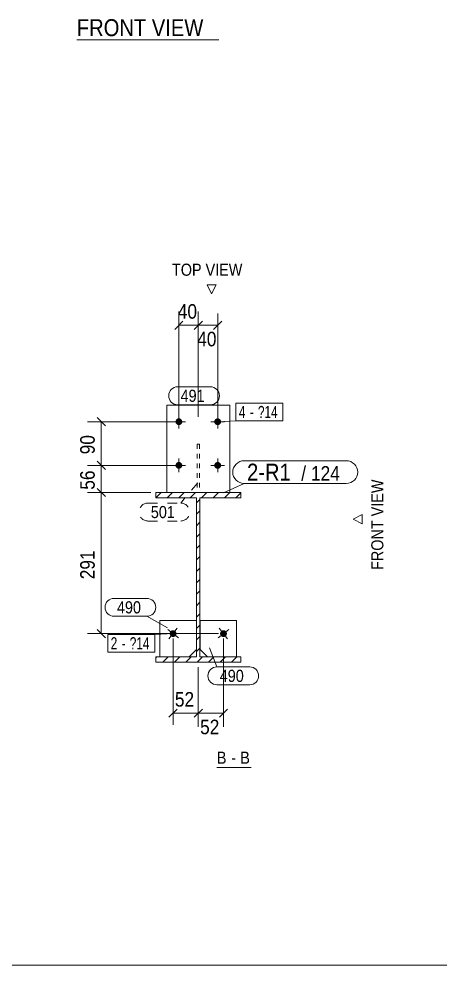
# Model space of a CAD drawing. Header units: millimetres. Extents: x 2 to 825, y 1 to 579.
# Drawn here: x 326.9 to 413.7, y 5 to 200.1 of the extents above; entities that cross this region are included whole.
import ezdxf

# ---------------------------------------------------------------- set-up
doc = ezdxf.new("R2010")
doc.units = ezdxf.units.MM
for name, pattern in [('XKITLINE00', [0]), ('XKITLINE01', [4, 1, -1, 1, -1]), ('XKITLINE02', [4, 2, -2])]:
    doc.linetypes.add(name, pattern=pattern)
for name, color, linetype, lineweight in [('Bolt', 3, 'Continuous', 0), ('BoltMark', 7, 'Continuous', 0), ('Dimensions', 7, 'Continuous', 0), ('DrawingSheet', 5, 'Continuous', 0), ('OtherObjectType', 7, 'Continuous', 0), ('Part', 2, 'Continuous', 0), ('PartMark', 7, 'Continuous', 0)]:
    doc.layers.add(name, color=color, linetype=linetype, lineweight=lineweight)
doc.styles.add('ARIAL', font='ARIAL.TTF')
doc.styles.add('ARIAL_NARROW', font='ARIALN.TTF')

# ---------------------------------------------------------------- blocks, each defined once
blk = doc.blocks.new('*A1')
at = {"layer": 'Part', "color": 7, "linetype": 'XKITLINE00', "lineweight": 0}
for p, q in [((355.09, 101.36), (356.19, 102.46)), ((357.45, 101.36), (358.55, 102.46)), ((359.81, 101.36), (360.91, 102.46)), ((362.16, 101.36), (363.26, 102.46)), ((364.52, 101.36), (365.62, 102.46)), ((366.88, 101.36), (367.98, 102.46)), ((369.24, 101.36), (370.34, 102.46)), ((371.59, 101.36), (372.59, 102.36)), ((355.09, 101.36), (355.09, 101.36)), ((363.49, 100.33), (364.19, 101.03)), ((363.49, 97.98), (364.19, 98.68)), ((363.49, 95.62), (364.19, 96.32)), ((363.49, 93.26), (364.19, 93.96)), ((363.49, 90.9), (364.19, 91.6)), ((363.49, 88.55), (364.19, 89.25)), ((363.49, 86.19), (364.19, 86.89)), ((363.49, 83.83), (364.19, 84.53)), ((363.49, 81.47), (364.19, 82.17)), ((363.49, 79.12), (364.19, 79.82)), ((363.49, 76.76), (364.19, 77.46)), ((363.49, 74.4), (364.19, 75.1)), ((363.49, 72.05), (364.19, 72.75)), ((363.49, 69.69), (364.19, 70.39)), ((355.09, 68.36), (355.29, 68.56)), ((356.55, 67.46), (357.65, 68.56)), ((358.91, 67.46), (360.01, 68.56)), ((361.27, 67.46), (362.37, 68.56)), ((363.62, 67.46), (364.72, 68.56)), ((365.98, 67.46), (367.08, 68.56)), ((368.34, 67.46), (369.44, 68.56)), ((370.69, 67.46), (371.79, 68.56))]:
    blk.add_line(p, q, dxfattribs=at)
blk = doc.blocks.new('*A50')
at = {"layer": 'Bolt'}
blk.add_hatch(color=3, dxfattribs=at).paths.add_polyline_path([(358.18, 72.83), (358.16, 72.85), (358.14, 72.88), (358.11, 72.9), (358.09, 72.93), (358.07, 72.96), (358.05, 72.99), (358.03, 73.02), (358.02, 73.05), (358, 73.08), (357.99, 73.11), (357.98, 73.14), (357.97, 73.17), (357.96, 73.21), (357.95, 73.24), (357.95, 73.28), (357.94, 73.31), (357.94, 73.34), (357.94, 73.38), (357.94, 73.41), (357.95, 73.45), (357.95, 73.48), (357.96, 73.51), (357.97, 73.55), (357.98, 73.58), (357.99, 73.61), (358, 73.64), (358.02, 73.68), (358.03, 73.71), (358.05, 73.74), (358.07, 73.76), (358.09, 73.79), (358.11, 73.82), (358.13, 73.84), (358.16, 73.87), (358.18, 73.89), (358.21, 73.91), (358.24, 73.93), (358.27, 73.95), (358.3, 73.97), (358.33, 73.99), (358.36, 74), (358.39, 74.02), (358.42, 74.03), (358.45, 74.04), (358.49, 74.05), (358.52, 74.05), (358.55, 74.06), (358.59, 74.06), (358.62, 74.06), (358.66, 74.06), (358.69, 74.06), (358.73, 74.06), (358.76, 74.05), (358.79, 74.05), (358.83, 74.04), (358.86, 74.03), (358.89, 74.02), (358.92, 74), (358.95, 73.99), (358.99, 73.97), (359.01, 73.95), (359.04, 73.94), (359.07, 73.91), (359.1, 73.89), (359.12, 73.87), (359.15, 73.85), (359.17, 73.82), (359.19, 73.79), (359.21, 73.77), (359.23, 73.74), (359.25, 73.71), (359.27, 73.68), (359.28, 73.65), (359.29, 73.62), (359.31, 73.58), (359.32, 73.55), (359.32, 73.52), (359.33, 73.48), (359.34, 73.45), (359.34, 73.42), (359.34, 73.38), (359.34, 73.35), (359.34, 73.31), (359.34, 73.28), (359.33, 73.24), (359.32, 73.21), (359.32, 73.18), (359.31, 73.14), (359.29, 73.11), (359.28, 73.08), (359.27, 73.05), (359.25, 73.02), (359.23, 72.99), (359.21, 72.96), (359.19, 72.93), (359.17, 72.91), (359.15, 72.88), (359.12, 72.86), (359.1, 72.83), (359.07, 72.81), (359.05, 72.79), (359.02, 72.77), (358.99, 72.75), (358.96, 72.74), (358.93, 72.72), (358.89, 72.71), (358.86, 72.7), (358.83, 72.69), (358.8, 72.68), (358.76, 72.67), (358.73, 72.67), (358.69, 72.66), (358.66, 72.66), (358.63, 72.66), (358.59, 72.66), (358.56, 72.67), (358.52, 72.67), (358.49, 72.68), (358.46, 72.69), (358.42, 72.7), (358.39, 72.71), (358.36, 72.72), (358.33, 72.74), (358.3, 72.75), (358.27, 72.77), (358.24, 72.79), (358.21, 72.81)], flags=17)
at = {"layer": 'Bolt', "color": 3, "linetype": 'XKITLINE00', "lineweight": 0}
for p, q in [((359.75, 72.5), (357.54, 74.22)), ((357.78, 72.26), (359.5, 74.47))]:
    blk.add_line(p, q, dxfattribs=at)
blk = doc.blocks.new('*A51')
at = {"layer": 'Bolt'}
blk.add_hatch(color=3, dxfattribs=at).paths.add_polyline_path([(368.64, 73.94), (368.67, 73.95), (368.7, 73.97), (368.73, 73.99), (368.76, 74), (368.79, 74.02), (368.82, 74.03), (368.86, 74.04), (368.89, 74.05), (368.92, 74.05), (368.96, 74.06), (368.99, 74.06), (369.03, 74.06), (369.06, 74.06), (369.09, 74.06), (369.13, 74.06), (369.16, 74.05), (369.2, 74.05), (369.23, 74.04), (369.26, 74.03), (369.29, 74.02), (369.33, 74), (369.36, 73.99), (369.39, 73.97), (369.42, 73.95), (369.45, 73.93), (369.47, 73.91), (369.5, 73.89), (369.52, 73.87), (369.55, 73.84), (369.57, 73.82), (369.59, 73.79), (369.61, 73.76), (369.63, 73.74), (369.65, 73.71), (369.67, 73.68), (369.68, 73.64), (369.69, 73.61), (369.71, 73.58), (369.72, 73.55), (369.72, 73.51), (369.73, 73.48), (369.74, 73.45), (369.74, 73.41), (369.74, 73.38), (369.74, 73.34), (369.74, 73.31), (369.74, 73.28), (369.73, 73.24), (369.72, 73.21), (369.72, 73.17), (369.71, 73.14), (369.69, 73.11), (369.68, 73.08), (369.67, 73.05), (369.65, 73.02), (369.63, 72.99), (369.61, 72.96), (369.59, 72.93), (369.57, 72.9), (369.55, 72.88), (369.52, 72.85), (369.5, 72.83), (369.47, 72.81), (369.44, 72.79), (369.41, 72.77), (369.39, 72.75), (369.35, 72.74), (369.32, 72.72), (369.29, 72.71), (369.26, 72.7), (369.23, 72.69), (369.19, 72.68), (369.16, 72.67), (369.13, 72.67), (369.09, 72.66), (369.06, 72.66), (369.02, 72.66), (368.99, 72.66), (368.95, 72.67), (368.92, 72.67), (368.89, 72.68), (368.85, 72.69), (368.82, 72.7), (368.79, 72.71), (368.76, 72.72), (368.73, 72.74), (368.7, 72.75), (368.67, 72.77), (368.64, 72.79), (368.61, 72.81), (368.58, 72.83), (368.56, 72.86), (368.53, 72.88), (368.51, 72.91), (368.49, 72.93), (368.47, 72.96), (368.45, 72.99), (368.43, 73.02), (368.42, 73.05), (368.4, 73.08), (368.39, 73.11), (368.38, 73.14), (368.37, 73.18), (368.36, 73.21), (368.35, 73.24), (368.35, 73.28), (368.34, 73.31), (368.34, 73.35), (368.34, 73.38), (368.34, 73.42), (368.35, 73.45), (368.35, 73.48), (368.36, 73.52), (368.37, 73.55), (368.38, 73.58), (368.39, 73.62), (368.4, 73.65), (368.42, 73.68), (368.43, 73.71), (368.45, 73.74), (368.47, 73.77), (368.49, 73.79), (368.51, 73.82), (368.54, 73.85), (368.56, 73.87), (368.58, 73.89), (368.61, 73.91)], flags=17)
at = {"layer": 'Bolt', "color": 3, "linetype": 'XKITLINE00', "lineweight": 0}
for p, q in [((367.94, 72.5), (370.15, 74.22)), ((368.18, 74.47), (369.9, 72.26))]:
    blk.add_line(p, q, dxfattribs=at)
blk = doc.blocks.new('*A52')
at = {"layer": 'Bolt'}
for points in [[(360.54, 117.03), (360.54, 116.99), (360.53, 116.96), (360.53, 116.93), (360.52, 116.89), (360.51, 116.86), (360.5, 116.83), (360.49, 116.79), (360.47, 116.76), (360.46, 116.73), (360.44, 116.7), (360.42, 116.67), (360.4, 116.65), (360.38, 116.62), (360.36, 116.59), (360.34, 116.57), (360.31, 116.54), (360.29, 116.52), (360.26, 116.5), (360.23, 116.48), (360.2, 116.46), (360.17, 116.45), (360.14, 116.43), (360.11, 116.42), (360.08, 116.4), (360.04, 116.39), (360.01, 116.38), (359.98, 116.38), (359.94, 116.37), (359.91, 116.37), (359.88, 116.36), (359.84, 116.36), (359.81, 116.36), (359.77, 116.37), (359.74, 116.37), (359.7, 116.38), (359.67, 116.38), (359.64, 116.39), (359.61, 116.4), (359.57, 116.42), (359.54, 116.43), (359.51, 116.45), (359.48, 116.46), (359.45, 116.48), (359.42, 116.5), (359.4, 116.52), (359.37, 116.54), (359.35, 116.57), (359.32, 116.59), (359.3, 116.62), (359.28, 116.65), (359.26, 116.67), (359.24, 116.7), (359.22, 116.73), (359.21, 116.76), (359.19, 116.79), (359.18, 116.83), (359.17, 116.86), (359.16, 116.89), (359.15, 116.93), (359.15, 116.96), (359.14, 116.99), (359.14, 117.03), (359.14, 117.06), (359.14, 117.1), (359.14, 117.13), (359.15, 117.17), (359.15, 117.2), (359.16, 117.23), (359.17, 117.27), (359.18, 117.3), (359.19, 117.33), (359.21, 117.36), (359.22, 117.39), (359.24, 117.42), (359.26, 117.45), (359.28, 117.48), (359.3, 117.51), (359.32, 117.53), (359.35, 117.56), (359.37, 117.58), (359.4, 117.6), (359.42, 117.62), (359.45, 117.64), (359.48, 117.66), (359.51, 117.68), (359.54, 117.7), (359.57, 117.71), (359.61, 117.72), (359.64, 117.73), (359.67, 117.74), (359.7, 117.75), (359.74, 117.75), (359.77, 117.76), (359.81, 117.76), (359.84, 117.76), (359.88, 117.76), (359.91, 117.76), (359.94, 117.75), (359.98, 117.75), (360.01, 117.74), (360.04, 117.73), (360.08, 117.72), (360.11, 117.71), (360.14, 117.7), (360.17, 117.68), (360.2, 117.66), (360.23, 117.64), (360.26, 117.62), (360.29, 117.6), (360.31, 117.58), (360.34, 117.56), (360.36, 117.53), (360.38, 117.51), (360.4, 117.48), (360.42, 117.45), (360.44, 117.42), (360.46, 117.39), (360.47, 117.36), (360.49, 117.33), (360.5, 117.3), (360.51, 117.27), (360.52, 117.23), (360.53, 117.2), (360.53, 117.17), (360.54, 117.13), (360.54, 117.1), (360.54, 117.06)], [(368.54, 117.03), (368.54, 116.99), (368.53, 116.96), (368.53, 116.93), (368.52, 116.89), (368.51, 116.86), (368.5, 116.83), (368.49, 116.79), (368.47, 116.76), (368.46, 116.73), (368.44, 116.7), (368.42, 116.67), (368.4, 116.65), (368.38, 116.62), (368.36, 116.59), (368.34, 116.57), (368.31, 116.54), (368.29, 116.52), (368.26, 116.5), (368.23, 116.48), (368.2, 116.46), (368.17, 116.45), (368.14, 116.43), (368.11, 116.42), (368.08, 116.4), (368.04, 116.39), (368.01, 116.38), (367.98, 116.38), (367.94, 116.37), (367.91, 116.37), (367.88, 116.36), (367.84, 116.36), (367.81, 116.36), (367.77, 116.37), (367.74, 116.37), (367.7, 116.38), (367.67, 116.38), (367.64, 116.39), (367.61, 116.4), (367.57, 116.42), (367.54, 116.43), (367.51, 116.45), (367.48, 116.46), (367.45, 116.48), (367.42, 116.5), (367.4, 116.52), (367.37, 116.54), (367.35, 116.57), (367.32, 116.59), (367.3, 116.62), (367.28, 116.65), (367.26, 116.67), (367.24, 116.7), (367.22, 116.73), (367.21, 116.76), (367.19, 116.79), (367.18, 116.83), (367.17, 116.86), (367.16, 116.89), (367.15, 116.93), (367.15, 116.96), (367.14, 116.99), (367.14, 117.03), (367.14, 117.06), (367.14, 117.1), (367.14, 117.13), (367.15, 117.17), (367.15, 117.2), (367.16, 117.23), (367.17, 117.27), (367.18, 117.3), (367.19, 117.33), (367.21, 117.36), (367.22, 117.39), (367.24, 117.42), (367.26, 117.45), (367.28, 117.48), (367.3, 117.51), (367.32, 117.53), (367.35, 117.56), (367.37, 117.58), (367.4, 117.6), (367.42, 117.62), (367.45, 117.64), (367.48, 117.66), (367.51, 117.68), (367.54, 117.7), (367.57, 117.71), (367.61, 117.72), (367.64, 117.73), (367.67, 117.74), (367.7, 117.75), (367.74, 117.75), (367.77, 117.76), (367.81, 117.76), (367.84, 117.76), (367.88, 117.76), (367.91, 117.76), (367.94, 117.75), (367.98, 117.75), (368.01, 117.74), (368.04, 117.73), (368.08, 117.72), (368.11, 117.71), (368.14, 117.7), (368.17, 117.68), (368.2, 117.66), (368.23, 117.64), (368.26, 117.62), (368.29, 117.6), (368.31, 117.58), (368.34, 117.56), (368.36, 117.53), (368.38, 117.51), (368.4, 117.48), (368.42, 117.45), (368.44, 117.42), (368.46, 117.39), (368.47, 117.36), (368.49, 117.33), (368.5, 117.3), (368.51, 117.27), (368.52, 117.23), (368.53, 117.2), (368.53, 117.17), (368.54, 117.13), (368.54, 117.1), (368.54, 117.06)], [(360.54, 108.03), (360.54, 107.99), (360.53, 107.96), (360.53, 107.93), (360.52, 107.89), (360.51, 107.86), (360.5, 107.83), (360.49, 107.79), (360.47, 107.76), (360.46, 107.73), (360.44, 107.7), (360.42, 107.67), (360.4, 107.65), (360.38, 107.62), (360.36, 107.59), (360.34, 107.57), (360.31, 107.54), (360.29, 107.52), (360.26, 107.5), (360.23, 107.48), (360.2, 107.46), (360.17, 107.45), (360.14, 107.43), (360.11, 107.42), (360.08, 107.4), (360.04, 107.39), (360.01, 107.38), (359.98, 107.38), (359.94, 107.37), (359.91, 107.37), (359.88, 107.36), (359.84, 107.36), (359.81, 107.36), (359.77, 107.37), (359.74, 107.37), (359.7, 107.38), (359.67, 107.38), (359.64, 107.39), (359.61, 107.4), (359.57, 107.42), (359.54, 107.43), (359.51, 107.45), (359.48, 107.46), (359.45, 107.48), (359.42, 107.5), (359.4, 107.52), (359.37, 107.54), (359.35, 107.57), (359.32, 107.59), (359.3, 107.62), (359.28, 107.65), (359.26, 107.67), (359.24, 107.7), (359.22, 107.73), (359.21, 107.76), (359.19, 107.79), (359.18, 107.83), (359.17, 107.86), (359.16, 107.89), (359.15, 107.93), (359.15, 107.96), (359.14, 107.99), (359.14, 108.03), (359.14, 108.06), (359.14, 108.1), (359.14, 108.13), (359.15, 108.17), (359.15, 108.2), (359.16, 108.23), (359.17, 108.27), (359.18, 108.3), (359.19, 108.33), (359.21, 108.36), (359.22, 108.39), (359.24, 108.42), (359.26, 108.45), (359.28, 108.48), (359.3, 108.51), (359.32, 108.53), (359.35, 108.56), (359.37, 108.58), (359.4, 108.6), (359.42, 108.62), (359.45, 108.64), (359.48, 108.66), (359.51, 108.68), (359.54, 108.7), (359.57, 108.71), (359.61, 108.72), (359.64, 108.73), (359.67, 108.74), (359.7, 108.75), (359.74, 108.75), (359.77, 108.76), (359.81, 108.76), (359.84, 108.76), (359.88, 108.76), (359.91, 108.76), (359.94, 108.75), (359.98, 108.75), (360.01, 108.74), (360.04, 108.73), (360.08, 108.72), (360.11, 108.71), (360.14, 108.7), (360.17, 108.68), (360.2, 108.66), (360.23, 108.64), (360.26, 108.62), (360.29, 108.6), (360.31, 108.58), (360.34, 108.56), (360.36, 108.53), (360.38, 108.51), (360.4, 108.48), (360.42, 108.45), (360.44, 108.42), (360.46, 108.39), (360.47, 108.36), (360.49, 108.33), (360.5, 108.3), (360.51, 108.27), (360.52, 108.23), (360.53, 108.2), (360.53, 108.17), (360.54, 108.13), (360.54, 108.1), (360.54, 108.06)], [(368.54, 108.03), (368.54, 107.99), (368.53, 107.96), (368.53, 107.93), (368.52, 107.89), (368.51, 107.86), (368.5, 107.83), (368.49, 107.79), (368.47, 107.76), (368.46, 107.73), (368.44, 107.7), (368.42, 107.67), (368.4, 107.65), (368.38, 107.62), (368.36, 107.59), (368.34, 107.57), (368.31, 107.54), (368.29, 107.52), (368.26, 107.5), (368.23, 107.48), (368.2, 107.46), (368.17, 107.45), (368.14, 107.43), (368.11, 107.42), (368.08, 107.4), (368.04, 107.39), (368.01, 107.38), (367.98, 107.38), (367.94, 107.37), (367.91, 107.37), (367.88, 107.36), (367.84, 107.36), (367.81, 107.36), (367.77, 107.37), (367.74, 107.37), (367.7, 107.38), (367.67, 107.38), (367.64, 107.39), (367.61, 107.4), (367.57, 107.42), (367.54, 107.43), (367.51, 107.45), (367.48, 107.46), (367.45, 107.48), (367.42, 107.5), (367.4, 107.52), (367.37, 107.54), (367.35, 107.57), (367.32, 107.59), (367.3, 107.62), (367.28, 107.65), (367.26, 107.67), (367.24, 107.7), (367.22, 107.73), (367.21, 107.76), (367.19, 107.79), (367.18, 107.83), (367.17, 107.86), (367.16, 107.89), (367.15, 107.93), (367.15, 107.96), (367.14, 107.99), (367.14, 108.03), (367.14, 108.06), (367.14, 108.1), (367.14, 108.13), (367.15, 108.17), (367.15, 108.2), (367.16, 108.23), (367.17, 108.27), (367.18, 108.3), (367.19, 108.33), (367.21, 108.36), (367.22, 108.39), (367.24, 108.42), (367.26, 108.45), (367.28, 108.48), (367.3, 108.51), (367.32, 108.53), (367.35, 108.56), (367.37, 108.58), (367.4, 108.6), (367.42, 108.62), (367.45, 108.64), (367.48, 108.66), (367.51, 108.68), (367.54, 108.7), (367.57, 108.71), (367.61, 108.72), (367.64, 108.73), (367.67, 108.74), (367.7, 108.75), (367.74, 108.75), (367.77, 108.76), (367.81, 108.76), (367.84, 108.76), (367.88, 108.76), (367.91, 108.76), (367.94, 108.75), (367.98, 108.75), (368.01, 108.74), (368.04, 108.73), (368.08, 108.72), (368.11, 108.71), (368.14, 108.7), (368.17, 108.68), (368.2, 108.66), (368.23, 108.64), (368.26, 108.62), (368.29, 108.6), (368.31, 108.58), (368.34, 108.56), (368.36, 108.53), (368.38, 108.51), (368.4, 108.48), (368.42, 108.45), (368.44, 108.42), (368.46, 108.39), (368.47, 108.36), (368.49, 108.33), (368.5, 108.3), (368.51, 108.27), (368.52, 108.23), (368.53, 108.2), (368.53, 108.17), (368.54, 108.13), (368.54, 108.1), (368.54, 108.06)]]:
    blk.add_hatch(color=3, dxfattribs=at).paths.add_polyline_path(points, flags=17)
at = {"layer": 'Bolt', "color": 3, "linetype": 'XKITLINE00', "lineweight": 0}
for p, q in [((359.84, 118.46), (359.84, 115.66)), ((367.84, 118.46), (367.84, 115.66)), ((361.24, 117.06), (358.44, 117.06)), ((369.24, 117.06), (366.44, 117.06)), ((359.84, 109.46), (359.84, 106.66)), ((367.84, 109.46), (367.84, 106.66)), ((361.24, 108.06), (358.44, 108.06)), ((369.24, 108.06), (366.44, 108.06))]:
    blk.add_line(p, q, dxfattribs=at)
blk = doc.blocks.new('*A53')
at = {"layer": 'Part', "color": 2, "linetype": 'XKITLINE00', "lineweight": 0}
for p, q in [((355.09, 101.36), (355.09, 102.46)), ((355.09, 102.46), (372.59, 102.46)), ((372.59, 102.46), (372.59, 101.36)), ((363.49, 101.36), (355.09, 101.36)), ((363.49, 68.56), (363.49, 101.36)), ((372.59, 101.36), (364.19, 101.36)), ((364.19, 101.36), (364.19, 68.56)), ((355.09, 67.46), (355.09, 68.56)), ((355.09, 68.56), (363.49, 68.56)), ((364.19, 68.56), (372.59, 68.56)), ((372.59, 68.56), (372.59, 67.46)), ((372.59, 67.46), (355.09, 67.46))]:
    blk.add_line(p, q, dxfattribs=at)
blk = doc.blocks.new('*A54')
at = {"layer": 'Part', "color": 2, "linetype": 'XKITLINE00', "lineweight": 0}
for p, q in [((363.44, 76.06), (355.94, 76.06)), ((355.94, 76.06), (355.94, 68.56)), ((363.44, 70.06), (363.44, 76.06)), ((361.94, 68.56), (363.44, 70.06))]:
    blk.add_line(p, q, dxfattribs=at)
at = {"layer": 'Part', "color": 7, "linetype": 'XKITLINE01', "lineweight": 0}
blk.add_line((355.94, 68.56), (361.94, 68.56), dxfattribs=at)
blk = doc.blocks.new('*A55')
at = {"layer": 'Part', "color": 2, "linetype": 'XKITLINE00', "lineweight": 0}
for p, q in [((364.24, 70.06), (364.24, 76.06)), ((364.24, 76.06), (371.74, 76.06)), ((371.74, 76.06), (371.74, 68.56)), ((365.74, 68.56), (364.24, 70.06))]:
    blk.add_line(p, q, dxfattribs=at)
at = {"layer": 'Part', "color": 7, "linetype": 'XKITLINE01', "lineweight": 0}
blk.add_line((371.74, 68.56), (365.74, 68.56), dxfattribs=at)
blk = doc.blocks.new('*A56')
at = {"layer": 'Part', "color": 7, "linetype": 'XKITLINE01', "lineweight": 0}
for p, q in [((364.09, 112.46), (363.59, 112.46)), ((363.59, 112.46), (363.59, 102.46)), ((364.09, 112.46), (364.09, 102.46)), ((364.09, 102.46), (363.59, 102.46))]:
    blk.add_line(p, q, dxfattribs=at)
blk = doc.blocks.new('*A57')
at = {"layer": 'Part', "color": 2, "linetype": 'XKITLINE00', "lineweight": 0}
for p, q in [((357.34, 102.46), (357.34, 120.46)), ((357.34, 120.46), (370.34, 120.46)), ((370.34, 102.46), (370.34, 120.46))]:
    blk.add_line(p, q, dxfattribs=at)
at = {"layer": 'Part', "color": 7, "linetype": 'XKITLINE01', "lineweight": 0}
blk.add_line((357.34, 102.46), (370.34, 102.46), dxfattribs=at)
blk = doc.blocks.new('*A67')
at = {"layer": 'DrawingSheet', "color": 5, "linetype": 'XKITLINE00', "lineweight": 0}
blk.add_line((5, 5), (825, 5), dxfattribs=at)
blk = doc.blocks.new('*A102')
at = {"layer": 'OtherObjectType', "color": 7, "linetype": 'XKITLINE00', "lineweight": 0}
blk.add_line((338.8, 195.83), (368.1, 195.83), dxfattribs=at)
at = {"layer": 'OtherObjectType', "color": 7, "style": 'ARIAL', "width": 0.85}
blk.add_text('FRONT VIEW', height=3.5, dxfattribs=at).set_placement((338.8, 196.58))
blk = doc.blocks.new('*A144')
at = {"layer": 'Dimensions', "color": 7, "linetype": 'XKITLINE00', "lineweight": 0}
for p, q in [((354.09, 102.46), (340.99, 102.46)), ((342.99, 103.31), (344.69, 101.61)), ((343.84, 73.36), (343.84, 102.46)), ((342.99, 74.21), (344.69, 72.51)), ((368.04, 73.36), (340.99, 73.36))]:
    blk.add_line(p, q, dxfattribs=at)
at = {"layer": 'Dimensions', "color": 3}
for p in [(343.84, 102.46), (343.84, 73.36)]:
    blk.add_point(p, dxfattribs=at)
at = {"layer": 'Dimensions', "color": 3, "style": 'ARIAL', "width": 0.85}
blk.add_text('291', height=3, rotation=90.0002, dxfattribs=at).set_placement((342.49, 84.57))
blk = doc.blocks.new('*A145')
at = {"layer": 'Dimensions', "color": 7, "linetype": 'XKITLINE00', "lineweight": 0}
for p, q in [((358.84, 108.06), (340.99, 108.06)), ((342.99, 108.91), (344.69, 107.21)), ((343.84, 102.46), (343.84, 108.06)), ((354.09, 102.46), (340.99, 102.46)), ((342.99, 103.31), (344.69, 101.61))]:
    blk.add_line(p, q, dxfattribs=at)
at = {"layer": 'Dimensions', "color": 3}
for p in [(343.84, 108.06), (343.84, 102.46)]:
    blk.add_point(p, dxfattribs=at)
at = {"layer": 'Dimensions', "color": 3, "style": 'ARIAL', "width": 0.85}
blk.add_text('56', height=3, rotation=90.0002, dxfattribs=at).set_placement((342.49, 103.04))
blk = doc.blocks.new('*A146')
at = {"layer": 'Dimensions', "color": 7, "linetype": 'XKITLINE00', "lineweight": 0}
for p, q in [((342.99, 117.91), (344.69, 116.21)), ((358.84, 117.06), (340.99, 117.06)), ((343.84, 108.06), (343.84, 117.06)), ((358.84, 108.06), (340.99, 108.06)), ((342.99, 108.91), (344.69, 107.21))]:
    blk.add_line(p, q, dxfattribs=at)
at = {"layer": 'Dimensions', "color": 3}
for p in [(343.84, 117.06), (343.84, 108.06)]:
    blk.add_point(p, dxfattribs=at)
at = {"layer": 'Dimensions', "color": 3, "style": 'ARIAL', "width": 0.85}
blk.add_text('90', height=3, rotation=90.0002, dxfattribs=at).set_placement((342.49, 110.34))
blk = doc.blocks.new('*A147')
at = {"layer": 'Dimensions', "color": 7, "linetype": 'XKITLINE00', "lineweight": 0}
for p, q in [((358.64, 72.36), (358.64, 54.56)), ((363.84, 66.46), (363.84, 54.56)), ((359.49, 57.81), (357.79, 56.11)), ((358.64, 56.96), (363.84, 56.96)), ((364.69, 57.81), (362.99, 56.11))]:
    blk.add_line(p, q, dxfattribs=at)
at = {"layer": 'Dimensions', "color": 3}
for p in [(358.64, 56.96), (363.84, 56.96)]:
    blk.add_point(p, dxfattribs=at)
at = {"layer": 'Dimensions', "color": 3, "style": 'ARIAL', "width": 0.85}
blk.add_text('52', height=3, dxfattribs=at).set_placement((359.02, 58.31))
blk = doc.blocks.new('*A148')
at = {"layer": 'Dimensions', "color": 7, "linetype": 'XKITLINE00', "lineweight": 0}
for p, q in [((369.04, 72.36), (369.04, 54.11)), ((363.84, 66.46), (363.84, 54.11)), ((364.69, 57.81), (362.99, 56.11)), ((363.84, 56.96), (369.04, 56.96)), ((369.89, 57.81), (368.19, 56.11))]:
    blk.add_line(p, q, dxfattribs=at)
at = {"layer": 'Dimensions', "color": 3}
for p in [(363.84, 56.96), (369.04, 56.96)]:
    blk.add_point(p, dxfattribs=at)
at = {"layer": 'Dimensions', "color": 3, "style": 'ARIAL', "width": 0.85}
blk.add_text('52', height=3, dxfattribs=at).set_placement((364.22, 52.61))
blk = doc.blocks.new('*A149')
at = {"layer": 'Dimensions', "color": 7, "linetype": 'XKITLINE00', "lineweight": 0}
for p, q in [((359.84, 118.06), (359.84, 139.81)), ((363.84, 118.06), (363.84, 139.81)), ((360.69, 137.81), (358.99, 136.11)), ((359.84, 136.96), (363.84, 136.96)), ((364.69, 137.81), (362.99, 136.11))]:
    blk.add_line(p, q, dxfattribs=at)
at = {"layer": 'Dimensions', "color": 3}
for p in [(359.84, 136.96), (363.84, 136.96)]:
    blk.add_point(p, dxfattribs=at)
at = {"layer": 'Dimensions', "color": 3, "style": 'ARIAL', "width": 0.85}
blk.add_text('40', height=3, dxfattribs=at).set_placement((359.62, 138.31))
blk = doc.blocks.new('*A150')
at = {"layer": 'Dimensions', "color": 7, "linetype": 'XKITLINE00', "lineweight": 0}
for p, q in [((363.84, 118.06), (363.84, 139.36)), ((367.84, 118.06), (367.84, 139.36)), ((364.69, 137.81), (362.99, 136.11)), ((363.84, 136.96), (367.84, 136.96)), ((368.69, 137.81), (366.99, 136.11))]:
    blk.add_line(p, q, dxfattribs=at)
at = {"layer": 'Dimensions', "color": 3}
for p in [(363.84, 136.96), (367.84, 136.96)]:
    blk.add_point(p, dxfattribs=at)
at = {"layer": 'Dimensions', "color": 3, "style": 'ARIAL', "width": 0.85}
blk.add_text('40', height=3, dxfattribs=at).set_placement((363.62, 132.61))
blk = doc.blocks.new('*A151')
at = {"layer": 'BoltMark', "color": 7, "linetype": 'XKITLINE00', "lineweight": 0}
for p, q in [((345.18, 73.21), (354.87, 73.21)), ((345.18, 69.51), (345.18, 73.21)), ((358.64, 73.36), (354.87, 73.21)), ((354.87, 69.51), (354.87, 73.21)), ((345.18, 69.51), (354.87, 69.51))]:
    blk.add_line(p, q, dxfattribs=at)
at = {"layer": 'BoltMark', "color": 3, "style": 'ARIAL_NARROW', "width": 0.85}
for s, p in [('2', (345.78, 70.11)), ('?14', (349.71, 70.11)), ('-', (348.05, 70.11))]:
    blk.add_text(s, height=2.5, dxfattribs=at).set_placement(p)
blk = doc.blocks.new('*A152')
at = {"layer": 'BoltMark', "color": 7, "linetype": 'XKITLINE00', "lineweight": 0}
for p, q in [((371.61, 120.91), (381.3, 120.91)), ((371.61, 117.21), (371.61, 120.91)), ((381.3, 117.21), (381.3, 120.91)), ((367.84, 117.06), (371.61, 117.21)), ((371.61, 117.21), (381.3, 117.21))]:
    blk.add_line(p, q, dxfattribs=at)
at = {"layer": 'BoltMark', "color": 3, "style": 'ARIAL_NARROW', "width": 0.85}
for s, p in [('4', (372.21, 117.81)), ('?14', (376.14, 117.81)), ('-', (374.48, 117.81))]:
    blk.add_text(s, height=2.5, dxfattribs=at).set_placement(p)
blk = doc.blocks.new('*A153')
at = {"layer": 'PartMark', "color": 7, "linetype": 'XKITLINE00', "lineweight": 0}
for p, q in [((346.47, 80.63), (353.23, 80.63)), ((346.47, 76.93), (353.23, 76.93)), ((357.47, 74.53), (353.23, 76.93))]:
    blk.add_line(p, q, dxfattribs=at)
for centre, start, end in [((346.47, 78.78), 90, 270), ((353.23, 78.78), 270, 90)]:
    blk.add_arc(centre, 1.85, start, end, dxfattribs=at)
at = {"layer": 'PartMark', "color": 3, "style": 'ARIAL', "width": 0.85}
blk.add_text('490', height=2.5, dxfattribs=at).set_placement((347.07, 77.53))
blk = doc.blocks.new('*A154')
at = {"layer": 'PartMark', "color": 7, "linetype": 'XKITLINE00', "lineweight": 0}
for p, q in [((366.12, 70.44), (367.67, 66.5)), ((367.67, 66.5), (374.44, 66.5)), ((367.67, 62.8), (374.44, 62.8))]:
    blk.add_line(p, q, dxfattribs=at)
for centre, start, end in [((367.67, 64.65), 90, 270), ((374.44, 64.65), 270, 90)]:
    blk.add_arc(centre, 1.85, start, end, dxfattribs=at)
at = {"layer": 'PartMark', "color": 3, "style": 'ARIAL', "width": 0.85}
blk.add_text('490', height=2.5, dxfattribs=at).set_placement((368.27, 63.4))
blk = doc.blocks.new('*A155')
at = {"layer": 'PartMark', "color": 7, "linetype": 'XKITLINE02', "lineweight": 0}
for p, q in [((363.72, 104.49), (360.22, 100.28)), ((353.46, 100.28), (360.22, 100.28)), ((353.46, 96.58), (360.22, 96.58))]:
    blk.add_line(p, q, dxfattribs=at)
for centre, start, end in [((353.46, 98.43), 90, 270), ((360.22, 98.43), 270, 90)]:
    blk.add_arc(centre, 1.85, start, end, dxfattribs=at)
at = {"layer": 'PartMark', "color": 3, "style": 'ARIAL', "width": 0.85}
blk.add_text('501', height=2.5, dxfattribs=at).set_placement((354.06, 97.18))
blk = doc.blocks.new('*A156')
at = {"layer": 'PartMark', "color": 7, "linetype": 'XKITLINE00', "lineweight": 0}
for p, q in [((359.59, 124.26), (366.35, 124.26)), ((359.59, 120.56), (366.35, 120.56))]:
    blk.add_line(p, q, dxfattribs=at)
for centre, start, end in [((359.59, 122.41), 90, 270), ((366.35, 122.41), 270, 90)]:
    blk.add_arc(centre, 1.85, start, end, dxfattribs=at)
at = {"layer": 'PartMark', "color": 3, "style": 'ARIAL', "width": 0.85}
blk.add_text('491', height=2.5, dxfattribs=at).set_placement((360.19, 121.16))
blk = doc.blocks.new('*A157')
at = {"layer": 'PartMark', "color": 7, "linetype": 'XKITLINE00', "lineweight": 0}
for p, q in [((373.3, 109.01), (394.36, 109.01)), ((369.06, 102.41), (373.3, 104.31)), ((373.3, 104.31), (394.36, 104.31))]:
    blk.add_line(p, q, dxfattribs=at)
for centre, start, end in [((373.3, 106.66), 90, 270), ((394.36, 106.66), 270, 90)]:
    blk.add_arc(centre, 2.35, start, end, dxfattribs=at)
at = {"layer": 'PartMark', "color": 1, "style": 'ARIAL', "width": 0.85}
blk.add_text('2-R1', height=3.5, dxfattribs=at).set_placement((373.9, 104.91))
at = {"layer": 'PartMark', "color": 3, "style": 'ARIAL', "width": 0.85}
for s, p in [('/', (385.07, 104.91)), ('124', (387.08, 104.91))]:
    blk.add_text(s, height=3, dxfattribs=at).set_placement(p)
blk = doc.blocks.new('*A158')
at = {"layer": 'OtherObjectType', "color": 7, "linetype": 'XKITLINE00', "lineweight": 0}
for p, q in [((366.57, 143.41), (365.64, 145.29)), ((365.64, 145.29), (367.51, 145.29)), ((367.51, 145.29), (366.57, 143.41)), ((366.57, 143.41), (366.57, 143.41)), ((395.76, 96.96), (397.63, 97.9)), ((397.63, 97.9), (397.63, 96.02)), ((397.63, 96.02), (395.76, 96.96)), ((395.76, 96.96), (395.76, 96.96)), ((367.67, 45.76), (374.73, 45.76))]:
    blk.add_line(p, q, dxfattribs=at)
at = {"layer": 'OtherObjectType', "color": 7, "style": 'ARIAL', "width": 0.85}
for s, p in [('TOP VIEW', (358.42, 147.16)), ('B', (367.67, 46.51)), ('B', (372.5, 46.51)), ('-', (370.64, 46.51))]:
    blk.add_text(s, height=2.5, dxfattribs=at).set_placement(p)
blk.add_text('FRONT VIEW', height=2.5, rotation=90, dxfattribs=at).set_placement((402.01, 86.5))

msp = doc.modelspace()

# ---------------------------------------------------------------- block references
at = {"lineweight": 0}
for name in ['*A67', '*A102', '*A149', '*A150', '*A156', '*A57', '*A152', '*A146', '*A52', '*A56', '*A145', '*A157', '*A155', '*A144', '*A1', '*A53', '*A153', '*A54', '*A50', '*A55', '*A51', '*A151', '*A147', '*A148', '*A154']:
    msp.add_blockref(name, (0, 0), dxfattribs=at)
at = {"layer": 'OtherObjectType', "lineweight": 0}
msp.add_blockref('*A158', (0, 0), dxfattribs=at)

doc.saveas('drawing.dxf')
